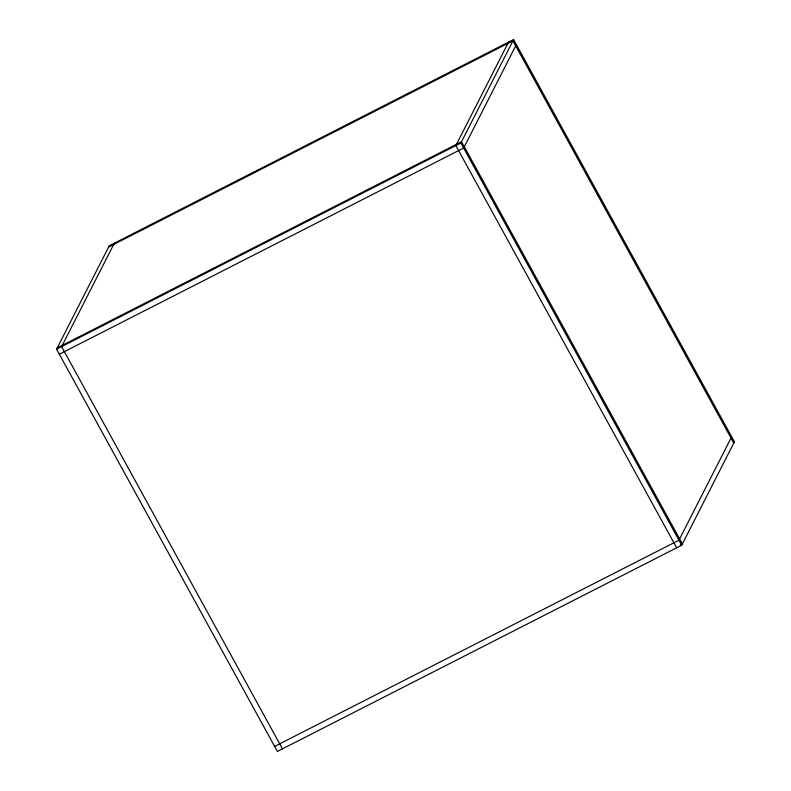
<?xml version="1.0" encoding="UTF-8"?>
<svg xmlns="http://www.w3.org/2000/svg" width="791" height="791" viewBox="0 0 791 791"><rect width="100%" height="100%" fill="white"/><g stroke="black" fill="none" stroke-linecap="round" stroke-linejoin="round"><path stroke-width="1.19" d="M56.566 349.207L109.277 245.764L513.596 39.55L734.434 441.793L681.723 545.236L277.404 751.45L56.566 349.207L460.886 142.993L513.596 39.55M114.329 243.183L61.619 346.636L282.456 748.869M508.544 42.131L455.834 145.574L676.671 547.817M516.355 44.583L463.645 148.026L59.325 354.239M731.675 436.761L678.965 540.204L274.645 746.417M108.614 247.059L512.934 40.845L733.771 443.079M57.229 347.921L461.549 141.708L682.386 543.941L680.181 545.068M460.886 142.993L681.723 545.236"/></g></svg>
